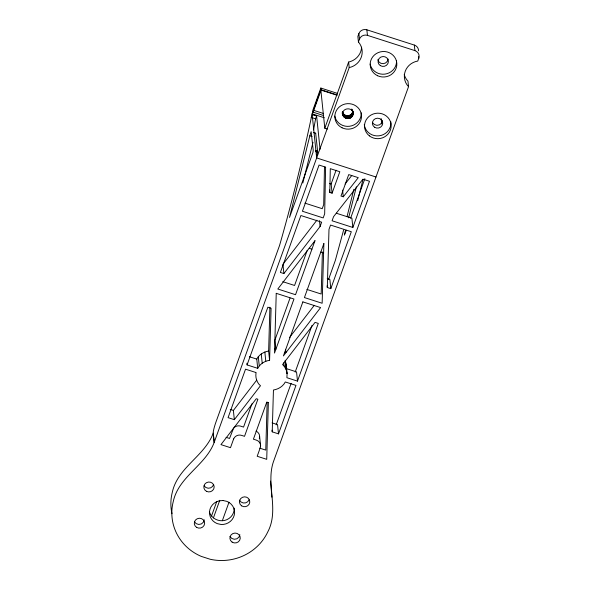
<?xml version="1.0" encoding="UTF-8"?>
<svg xmlns="http://www.w3.org/2000/svg" width="590" height="590" viewBox="0 0 590 590"><rect width="100%" height="100%" fill="white"/><g stroke="black" fill="none" stroke-linecap="round" stroke-linejoin="round"><path stroke-width="0.89" d="M316.351 157.11L317.678 151.837L315.657 133.119L315.34 133.502M342.746 114.261C341.757 107.631 353.056 106.746 353.026 113.457C353.049 121.252 340.401 119.121 342.458 111.488M353.012 114.276L352.768 111.156L353.019 114.099M286.091 367.238L286.157 364.104L285.169 360.306M287.109 373.337L286.895 377.711L297.5 381.118L318.29 323.416L315.045 322.369L282.566 364.576L284.144 366.132L286.128 369.547L287.109 373.337L286.157 364.104M324.471 167.073L323.711 204.575L322.229 208.69L304.927 203.13M329.81 192.465L330.289 168.666L339.825 171.734L332.089 193.196L329.81 192.465L329.545 189.943M267.152 402.314L265.766 450.096L259.703 448.149M246.893 363.233L247.07 364.908L257.719 368.337C260.02 363.868 264.696 361.021 269.593 360.298L268.634 351.057L269.903 307.228M269.593 360.298L271.098 308.245L267.853 307.206L247.07 364.908M272.226 431.851L273.443 390.005C278.332 389.275 283.008 386.435 285.309 381.966L295.966 385.388L278.502 433.871L272.226 431.851L272.056 430.176M322.406 251.959L321.189 294.026L306.852 289.41M327.31 287.514L328.991 229.37L330.548 225.056L351.316 231.73L330.813 288.643L327.31 287.514L327.133 285.833M337.392 94.975L320.812 89.651L312.103 113.833C302.847 157.928 292.035 202.112 279.542 245.529L215.992 421.946A9.418 1.165 -72.2 0 0 213.189 432.817L214.155 442.493C205.482 465.547 178.623 476.573 173.246 501.589A50.239 47.989 -5.9 0 0 201.249 556.385L210.18 559.261A50.239 47.989 -5.9 0 0 267.749 531.966C279.586 509.635 265.522 484.478 273.487 461.564L408.531 86.664L407.963 81.118A16.092 15.377 -5.9 0 1 404.224 74.443M375.985 177.007L316.66 157.936L312.169 114.556L316.616 115.987L315.598 118.804L313.556 129.911M342.517 111.834C343.454 117.203 352.105 116.886 352.731 111.51M353.845 189.294L347.023 216.685M345.445 230.476L344.39 235.093L346.278 230.255M302.832 183.011L313.017 142.264M348.609 217.828L356.36 186.823M357.71 200.652L363.027 179.39M309.846 135.766L289.506 217.452L312.988 152.36L313.216 150.155L311.144 131.651L309.846 135.766L312.066 136.482M343.601 230.085L335.349 260.345L328.505 279.594M337.458 93.39L320.842 88.043L312.899 110.101L313.113 112.174L323.608 115.552M313.113 112.174L321.056 90.123L320.842 88.043M327.421 129.048L324.802 128.207L348.631 62.053A16.586 15.842 -5.9 0 0 361.604 47.171M418.553 50.814A6.284 5.996 -5.9 0 0 414.327 45.069L366.862 29.81A6.284 5.996 -5.9 0 0 358.882 33.593L357.857 36.44L358.432 41.979A16.586 15.842 -5.9 0 1 349.206 67.592L214.155 442.493M358.432 41.979L359.457 39.139L358.882 33.593M211.508 516.073L216.766 501.478M251.93 403.84L243.559 427.086L240.595 426.127A6.284 5.996 -5.9 0 0 233.537 428.251L229.54 438.451L226.073 437.338M290.044 298.038L274.859 340.187L275.818 349.428L274.623 349.044M307.265 250.249L294.572 285.464L282.765 281.673M332.089 193.196L331.138 183.962L336.086 170.222M213.418 517.902L219.753 500.32M320.09 226.508L321.646 222.194L300.878 215.52L280.383 272.433L283.886 273.554L320.09 226.508L319.485 220.631M222.364 520.631L229.001 502.208M276.164 424.889L291.121 383.375M295.17 372.135L311.992 325.437M350.622 218.189L364.863 178.659M352.85 227.46L369.488 181.27L362.939 179.161L333.564 216.67L332.082 220.785L352.85 227.46L351.898 218.226L336.322 213.219M418.62 56.625L418.782 58.204L417.757 61.05A16.092 15.377 -5.9 0 0 405.219 71.309A16.092 15.377 -5.9 0 0 408.531 86.664M257.719 368.337L256.768 359.096C259.069 354.627 263.745 351.788 268.634 351.057M316.911 220.166L282.927 264.32L283.886 273.554M234.341 419.674L260.47 385.727L258.885 384.164A15.701 15.001 -5.9 0 1 256.001 373.042L256.134 372.585L245.529 369.178L228.065 417.654L234.341 419.674L233.382 410.441L256.731 380.1M289.402 337.65L314.271 305.34M345.098 184.014L351.758 175.51M343.277 196.794L358.263 177.656L348.727 174.596L340.991 196.057L343.277 196.794L342.584 190.076M359.457 39.139A6.284 5.996 -5.9 0 1 367.437 35.356L414.903 50.607A6.284 5.996 -5.9 0 1 418.782 58.204M321.056 90.123L336.794 95.182M313.777 110.382L323.394 113.472M324.316 117.764L312.103 113.833L315.37 115.574M311.151 117.373L315.598 118.804M313.489 132.514L315.709 133.229M315.385 150.317L317.612 151.033M315.414 150.605L317.641 151.32M315.436 150.87L317.663 151.586M315.458 151.121L317.678 151.837M316.203 151.601L317.685 152.08M316.203 151.844L317.685 152.323M329.611 183.475L331.138 183.962M309.153 248.279L311.926 249.172M320.827 252.033L323.6 252.926M327.229 278.561L329.862 279.402L330.813 288.643M284.719 352.289L285.907 352.673L285.56 349.31M249.393 356.729L256.768 359.096M286.755 368.735L296.549 371.884L297.5 381.118M230.248 409.43L233.382 410.441M272.056 422.868L277.543 424.63L278.502 433.871M270.581 481.101L271.887 497.171M414.327 45.069L414.903 50.607M381.162 118.583L381.715 123.966M366.862 29.81L367.437 35.356M348.631 62.053L349.206 67.592M352.813 110.905L353.026 112.985M352.4 110.028L352.606 111.584M352.591 111.96L352.879 114.733M352.495 112.425L352.783 115.198M352.414 112.587L352.702 115.352M351.891 109.231L352.031 110.618M352.363 112.756L352.65 115.522M351.758 109.106L351.898 110.492M352.112 113.162L352.4 115.935M351.891 113.59L352.178 116.355M351.765 113.722L352.053 116.488M351.677 113.87L351.965 116.643M351.323 114.209L351.611 116.975M350.991 114.563L351.279 117.336M350.844 114.659L351.124 117.432M350.711 114.784L350.998 117.558M350.276 115.021L350.563 117.794M349.87 115.286L350.15 118.059M349.693 115.345L349.981 118.111M349.531 115.434L349.818 118.199M349.051 115.552L349.339 118.325M348.587 115.706L348.867 118.479M348.402 115.721L348.683 118.487M348.218 115.765L348.506 118.531M347.724 115.765L348.012 118.531M347.237 115.795L347.517 118.568M347.053 115.758L347.34 118.531M346.868 115.758L347.156 118.531M346.396 115.64L346.677 118.406M345.91 115.544L346.197 118.317M345.747 115.47L346.035 118.243M345.57 115.426L345.851 118.192M345.143 115.19L345.43 117.956M344.7 114.984L344.988 117.749M344.56 114.866L344.848 117.639M344.405 114.777L344.693 117.55M344.058 114.445L344.346 117.211M343.69 114.135L343.977 116.901M343.587 113.988L343.874 116.754M343.461 113.863L343.741 116.628M343.218 113.45L343.505 116.223M342.886 112.897L343.233 115.832M342.62 111.584L343.085 115.515M342.502 111.665L342.96 115.057M320.812 89.651L324.802 128.207M316.616 115.987L320.06 149.233M286.423 371.376L286.6 373.057M285.258 361.146L286.128 369.547M283.797 362.776L284.144 366.132M264.836 351.994L265.788 361.228M261.252 353.919L262.203 363.152M258.295 356.662L259.253 365.896M259.652 436.644L260.61 445.878M214.222 442.308L213.27 433.075C204.678 456.254 177.679 467.273 172.287 492.355A50.239 47.989 -5.9 0 0 171.978 513.728M388.102 59.015A5.177 4.949 -5.9 0 1 377.851 59.693M382.431 120.692A5.177 4.949 -5.9 0 1 372.607 122.595M390.823 121.776A13.341 12.751 -5.9 0 1 378.869 135.84A13.341 12.751 -5.9 0 1 364.281 124.542M361.205 112.83A13.341 12.751 -5.9 0 1 349.457 126.275A13.341 12.751 -5.9 0 1 334.773 116.068M396.532 60.534A13.341 12.751 -5.9 0 1 384.953 74.111A13.341 12.751 -5.9 0 1 370.137 64.081M256.038 431.128A6.284 5.996 -5.9 0 1 259.312 438.495M239.857 534.695A5.177 4.949 -5.9 0 1 230.012 536.465M213.639 484.449A5.177 4.949 -5.9 0 1 204.169 485.858M204.243 519.805A5.177 4.949 -5.9 0 1 194.42 521.707M249.076 499.819A5.177 4.949 -5.9 0 1 239.511 500.165M234.201 508.145A12.56 11.999 -5.9 0 1 224.569 520.454C219.451 521.56 213.905 519.532 210.947 515.151A12.56 11.999 -5.9 0 1 209.45 511.692M325.614 167.162L324.67 213.809L323.187 217.924L302.419 211.25L319.057 165.06L325.614 167.162M268.369 402.601L266.724 459.337L257.188 456.269L260.264 447.729A6.284 5.996 -5.9 0 0 256.385 440.133L253.412 439.181L266.776 402.085L268.369 402.601M276.238 293.326L274.512 353.056L293.975 299.027L276.238 293.326M323.873 243.582L322.147 303.26L304.425 297.567L323.873 243.582M233.633 438.96L230.491 447.685L220.955 444.624L256.289 398.715L257.874 399.224L244.518 436.32L241.553 435.368A6.284 5.996 -5.9 0 0 234.488 437.485L233.633 438.96M314.971 240.72L295.531 294.705L277.809 289.012L314.971 240.72M302.869 301.881L283.406 355.918L320.606 307.582L302.869 301.881M223.042 500.519L219.126 500.844A12.56 11.999 -5.9 0 0 209.524 511.648A12.56 11.999 -5.9 0 0 217.216 523.618L221.036 524.466A12.56 11.999 -5.9 0 0 234.245 515.203A12.56 11.999 -5.9 0 0 226.862 501.367L223.042 500.519M374.65 127.285A5.177 4.949 -5.9 0 0 382.718 123.465A5.177 4.949 -5.9 0 0 375.284 118.723A5.177 4.949 -5.9 0 0 374.65 127.285M380.321 65.608A5.177 4.949 -5.9 0 0 388.382 61.788A5.177 4.949 -5.9 0 0 380.956 57.046A5.177 4.949 -5.9 0 0 380.321 65.608M369.384 135.87A13.341 12.751 -5.9 0 0 391 127.875A13.341 12.751 -5.9 0 0 373.131 114.04A13.341 12.751 -5.9 0 0 369.384 135.87M342.119 127.816A13.341 12.751 -5.9 0 0 361.493 115.603A13.341 12.751 -5.9 0 0 340.902 105.765A13.341 12.751 -5.9 0 0 342.119 127.816M377.6 75.741A13.341 12.751 -5.9 0 0 396.819 63.307A13.341 12.751 -5.9 0 0 376.103 53.712A13.341 12.751 -5.9 0 0 377.6 75.741M232.121 542.107A5.177 4.949 -5.9 0 0 240.241 538.39A5.177 4.949 -5.9 0 0 232.888 533.552A5.177 4.949 -5.9 0 0 232.121 542.107M206.478 491.323A5.177 4.949 -5.9 0 0 214.177 486.861A5.177 4.949 -5.9 0 0 206.345 482.745A5.177 4.949 -5.9 0 0 206.478 491.323M196.559 527.327A5.177 4.949 -5.9 0 0 204.627 523.5A5.177 4.949 -5.9 0 0 197.2 518.765A5.177 4.949 -5.9 0 0 196.559 527.327M241.583 505.829A5.177 4.949 -5.9 0 0 249.769 502.252A5.177 4.949 -5.9 0 0 242.505 497.289A5.177 4.949 -5.9 0 0 241.583 505.829"/></g></svg>
